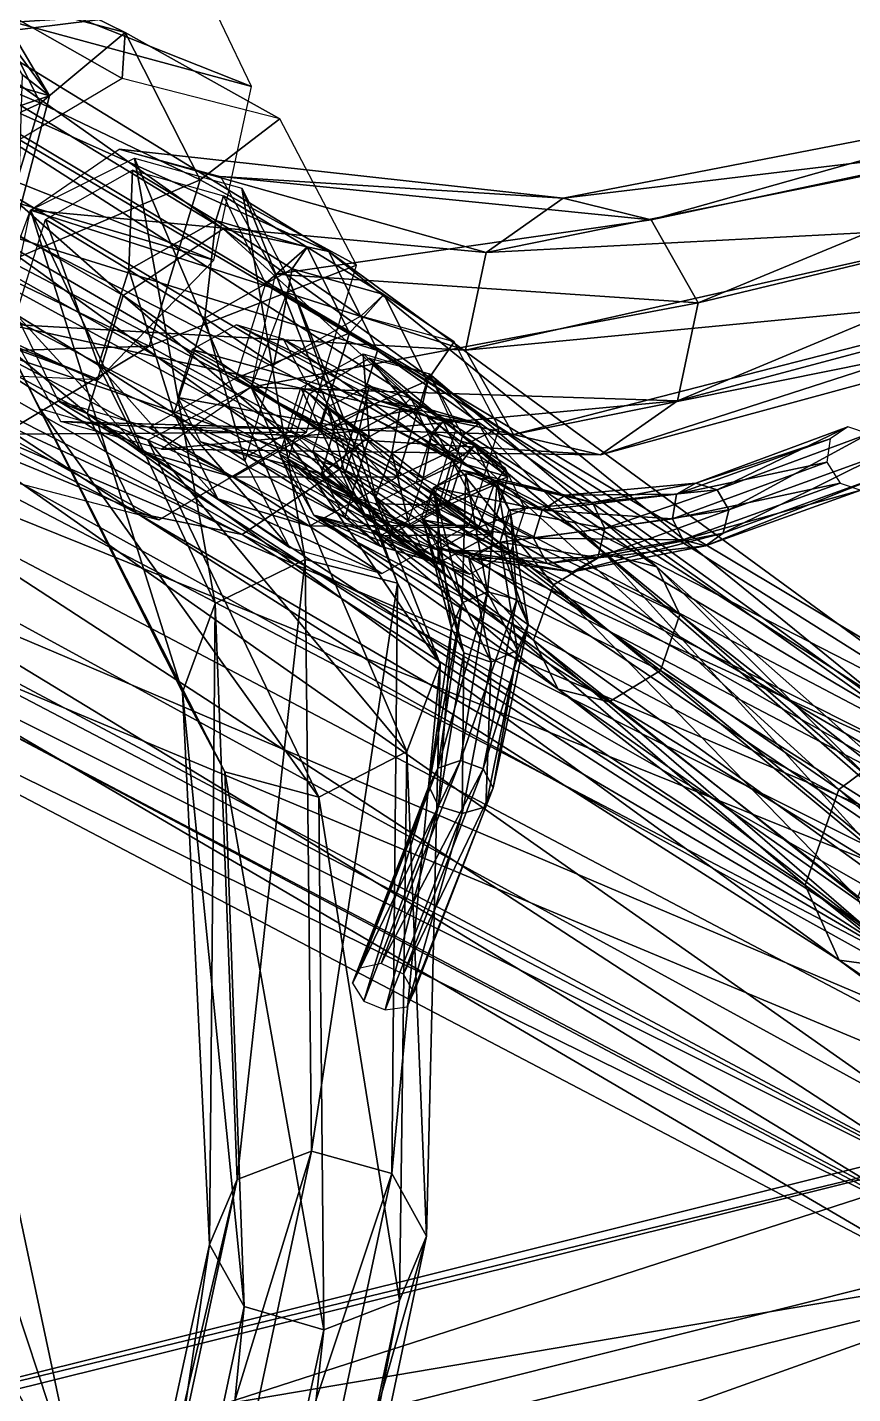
# Model space of a CAD drawing. Extents: x -19.7 to 19.7, y -24.1 to 24.1.
# Drawn here: x 0.555 to 2.102, y 1.566 to 4.126 of the extents above; entities that cross this region are included whole.
import ezdxf

# ---------------------------------------------------------------- set-up
doc = ezdxf.new("R2010")
doc.units = 0

msp = doc.modelspace()

# ---------------------------------------------------------------- linework, layer by layer
at = {"layer": 'aqua100', "color": 3}
for points in [[(-2.19128, 5.37304, -3.81256), (0.63189, 4.26, -1.13269), (0.41961, 4.0382, -0.99597)], [(-1.82348, 4.77239, -4.22039), (0.97528, 4.01507, -1.58435), (-1.76684, 5.10107, -4.18188)], [(-1.76684, 5.10107, -4.18188), (0.97528, 4.01507, -1.58435), (0.86206, 4.25292, -1.37561)], [(-2.05615, 4.55218, -4.10797), (0.90472, 3.68933, -1.63745), (-1.82348, 4.77239, -4.22039)], [(-1.82348, 4.77239, -4.22039), (0.90472, 3.68933, -1.63745), (0.97528, 4.01507, -1.58435)], [(-2.32629, 4.57562, -3.90856), (0.4566, 3.47583, -1.25756), (0.68853, 3.46606, -1.50244)], [(-2.32629, 4.57562, -3.90856), (0.68853, 3.46606, -1.50244), (-2.05615, 4.55218, -4.10797)], [(-2.05615, 4.55218, -4.10797), (0.68853, 3.46606, -1.50244), (0.90472, 3.68933, -1.63745)], [(-0.14379, 4.39733, 7.13903), (0.7348, 3.62304, 9.14086), (-0.35986, 4.25463, 7.21228)], [(0.08178, 4.34289, 7.01043), (0.92205, 3.74841, 9.0885), (-0.14379, 4.39733, 7.13903)], [(-0.14379, 4.39733, 7.13903), (0.92205, 3.74841, 9.0885), (0.7348, 3.62304, 9.14086)], [(-1.19799, 3.90667, 4.16619), (1.05084, 4.36059, 7.12493), (-0.89624, 4.14282, 3.95965)], [(-1.19799, 3.90667, 4.16619), (0.78881, 4.15191, 7.28302), (1.05084, 4.36059, 7.12493)], [(0.18768, 4.12231, 6.89794), (1.12036, 3.70574, 8.97479), (0.08178, 4.34289, 7.01043)], [(0.08178, 4.34289, 7.01043), (1.12036, 3.70574, 8.97479), (0.92205, 3.74841, 9.0885)], [(-0.30291, 4.30395, 4.6441), (2.34704, 2.39044, 7.10192), (-0.60095, 4.07562, 4.78369)], [(0.0061, 4.2456, 4.39849), (2.57751, 2.59576, 6.97955), (-0.30291, 4.30395, 4.6441)], [(-0.30291, 4.30395, 4.6441), (2.57751, 2.59576, 6.97955), (2.34704, 2.39044, 7.10192)], [(-0.35986, 4.25463, 7.21228), (0.66766, 3.40234, 9.10498), (-0.43957, 3.99658, 7.18322)], [(-0.35986, 4.25463, 7.21228), (0.7348, 3.62304, 9.14086), (0.66766, 3.40234, 9.10498)], [(0.27307, 4.11322, 6.91082), (0.57989, 3.98339, 7.72399), (0.43951, 4.26287, 7.8164)], [(0.57989, 3.98339, 7.72399), (0.73858, 4.1159, 8.64147), (0.43951, 4.26287, 7.8164)], [(0.43951, 4.26287, 7.8164), (0.73858, 4.1159, 8.64147), (0.44281, 4.19458, 8.75708)], [(0.0061, 4.2456, 4.39849), (2.78784, 2.58099, 6.72662), (2.57751, 2.59576, 6.97955)], [(0.14685, 3.93554, 4.18609), (2.78784, 2.58099, 6.72662), (0.0061, 4.2456, 4.39849)], [(-1.56121, 3.99847, 4.38482), (0.47546, 4.22137, 7.46984), (0.78881, 4.15191, 7.28302)], [(0.5968, 3.997, 9.23846), (0.44592, 4.20361, 11.60443), (0.47875, 4.19738, 9.26763)], [(0.5968, 3.997, 9.23846), (0.5462, 4.0368, 11.60852), (0.44592, 4.20361, 11.60443)], [(0.21569, 4.10888, 6.97735), (0.5968, 3.997, 9.23846), (0.47875, 4.19738, 9.26763)], [(0.73858, 4.1159, 8.64147), (0.73321, 4.0299, 9.58367), (0.44281, 4.19458, 8.75708)], [(0.44281, 4.19458, 8.75708), (0.73321, 4.0299, 9.58367), (0.45715, 3.86584, 9.63879)], [(-1.56121, 3.99847, 4.38482), (0.78881, 4.15191, 7.28302), (-1.19799, 3.90667, 4.16619)], [(0.10681, 3.86425, 6.87219), (1.21179, 3.52026, 8.87103), (0.18768, 4.12231, 6.89794)], [(0.18768, 4.12231, 6.89794), (1.21179, 3.52026, 8.87103), (1.12036, 3.70574, 8.97479)], [(0.14959, 3.84729, 6.98748), (0.5968, 3.997, 9.23846), (0.21569, 4.10888, 6.97735)], [(0.18048, 3.80261, 6.89929), (0.57989, 3.98339, 7.72399), (0.27307, 4.11322, 6.91082)], [(0.57989, 3.98339, 7.72399), (0.87939, 3.83978, 8.54333), (0.73858, 4.1159, 8.64147)], [(0.73858, 4.1159, 8.64147), (1.0288, 3.95397, 9.47204), (0.73321, 4.0299, 9.58367)], [(0.87939, 3.83978, 8.54333), (1.0288, 3.95397, 9.47204), (0.73858, 4.1159, 8.64147)], [(-0.60095, 4.07562, 4.78369), (2.23352, 2.08477, 7.02917), (-0.71569, 3.69415, 4.7304)], [(-0.60095, 4.07562, 4.78369), (2.34704, 2.39044, 7.10192), (2.23352, 2.08477, 7.02917)], [(-0.36267, 4.0451, 2.04803), (2.37512, 2.28033, 4.539), (-0.60302, 3.83862, 2.16156)], [(-0.36267, 4.0451, 2.04803), (2.59625, 2.497, 4.39923), (2.37512, 2.28033, 4.539)], [(-0.10852, 4.01885, 1.82965), (2.59625, 2.497, 4.39923), (-0.36267, 4.0451, 2.04803)], [(-0.10852, 4.01885, 1.82965), (2.80371, 2.48858, 4.13702), (2.59625, 2.497, 4.39923)], [(0.01373, 3.77215, 1.63446), (2.80371, 2.48858, 4.13702), (-0.10852, 4.01885, 1.82965)], [(0.53833, 3.77233, 9.23199), (0.5462, 4.0368, 11.60852), (0.5968, 3.997, 9.23846)], [(-0.43957, 3.99658, 7.18322), (0.66766, 3.40234, 9.10498), (0.75933, 3.21606, 9.00122)], [(-0.43957, 3.99658, 7.18322), (0.75933, 3.21606, 9.00122), (-0.33721, 3.7777, 7.07391)], [(0.14959, 3.84729, 6.98748), (0.53833, 3.77233, 9.23199), (0.5968, 3.997, 9.23846)], [(1.72424, 3.76525, 11.1289), (2.54754, 3.99707, 12.80139), (1.55932, 3.8056, 11.20959)], [(1.55932, 3.8056, 11.20959), (2.54754, 3.99707, 12.80139), (2.43756, 3.91113, 12.88012)], [(1.72424, 3.76525, 11.1289), (2.67706, 3.96722, 12.71942), (2.54754, 3.99707, 12.80139)], [(0.18048, 3.80261, 6.89929), (0.48437, 3.67193, 7.70739), (0.57989, 3.98339, 7.72399)], [(0.48437, 3.67193, 7.70739), (0.87939, 3.83978, 8.54333), (0.57989, 3.98339, 7.72399)], [(1.8125, 3.60925, 11.07928), (2.67706, 3.96722, 12.71942), (1.72424, 3.76525, 11.1289)], [(1.8125, 3.60925, 11.07928), (2.76031, 3.83721, 12.68579), (2.67706, 3.96722, 12.71942)], [(0.87939, 3.83978, 8.54333), (1.17205, 3.68029, 9.36853), (1.0288, 3.95397, 9.47204)], [(0.03405, 3.55401, 4.13342), (2.85906, 2.35327, 6.49902), (0.14685, 3.93554, 4.18609)], [(0.14685, 3.93554, 4.18609), (2.85906, 2.35327, 6.49902), (2.78784, 2.58099, 6.72662)], [(0.72723, 3.89721, 9.51153), (1.41522, 3.70385, 11.26843), (0.56109, 3.78295, 9.58624)], [(0.91723, 3.84625, 9.42205), (1.55932, 3.8056, 11.20959), (0.72723, 3.89721, 9.51153)], [(0.72723, 3.89721, 9.51153), (1.55932, 3.8056, 11.20959), (1.41522, 3.70385, 11.26843)], [(1.55932, 3.8056, 11.20959), (2.43756, 3.91113, 12.88012), (1.41522, 3.70385, 11.26843)], [(1.41522, 3.70385, 11.26843), (2.43756, 3.91113, 12.88012), (2.42083, 3.75622, 12.91156)], [(0.7564, 3.88079, 9.59088), (0.90765, 3.04644, 11.26385), (0.56109, 3.78295, 9.58624)], [(0.95703, 3.82464, 9.53607), (1.0758, 3.12872, 11.27679), (0.7564, 3.88079, 9.59088)], [(0.7564, 3.88079, 9.59088), (1.0758, 3.12872, 11.27679), (0.90765, 3.04644, 11.26385)], [(-0.10839, 3.72161, 6.94348), (1.14324, 3.3001, 8.83703), (0.10681, 3.86425, 6.87219)], [(0.10681, 3.86425, 6.87219), (1.14324, 3.3001, 8.83703), (1.21179, 3.52026, 8.87103)], [(0.48437, 3.67193, 7.70739), (0.78338, 3.52813, 8.51928), (0.87939, 3.83978, 8.54333)], [(0.75219, 3.85784, 9.53686), (0.74548, 3.67163, 10.05053), (0.58953, 3.7655, 9.56878)], [(0.75219, 3.85784, 9.53686), (0.90844, 3.76361, 10.02142), (0.74548, 3.67163, 10.05053)], [(0.92297, 3.81011, 9.47497), (0.90844, 3.76361, 10.02142), (0.75219, 3.85784, 9.53686)], [(0.78338, 3.52813, 8.51928), (1.17205, 3.68029, 9.36853), (0.87939, 3.83978, 8.54333)], [(0.91723, 3.84625, 9.42205), (1.72424, 3.76525, 11.1289), (1.55932, 3.8056, 11.20959)], [(1.01947, 3.66314, 9.36938), (1.72424, 3.76525, 11.1289), (0.91723, 3.84625, 9.42205)], [(-0.60302, 3.83862, 2.16156), (2.27343, 1.96697, 4.46826), (-0.68731, 3.51666, 2.10412)], [(-0.60302, 3.83862, 2.16156), (2.37512, 2.28033, 4.539), (2.27343, 1.96697, 4.46826)], [(1.04852, 3.64654, 9.44958), (1.24896, 3.08441, 11.22717), (0.95703, 3.82464, 9.53607)], [(0.95703, 3.82464, 9.53607), (1.24896, 3.08441, 11.22717), (1.0758, 3.12872, 11.27679)], [(1.77349, 3.42602, 11.09149), (2.76031, 3.83721, 12.68579), (1.8125, 3.60925, 11.07928)], [(1.77349, 3.42602, 11.09149), (2.7434, 3.68475, 12.7221), (2.76031, 3.83721, 12.68579)], [(0.92297, 3.81011, 9.47497), (1.07995, 3.71405, 9.96057), (0.90844, 3.76361, 10.02142)], [(1.00195, 3.64587, 9.42089), (1.07995, 3.71405, 9.96057), (0.92297, 3.81011, 9.47497)], [(-0.33721, 3.7777, 7.07391), (0.95812, 3.17584, 8.89056), (-0.10839, 3.72161, 6.94348)], [(-0.33721, 3.7777, 7.07391), (0.75933, 3.21606, 9.00122), (0.95812, 3.17584, 8.89056)], [(-0.06872, 3.45043, 1.57598), (2.87878, 2.26324, 3.8991), (0.01373, 3.77215, 1.63446)], [(0.01373, 3.77215, 1.63446), (2.87878, 2.26324, 3.8991), (2.80371, 2.48858, 4.13702)], [(0.56109, 3.78295, 9.58624), (0.84643, 2.88043, 11.20086), (0.48852, 3.5877, 9.52624)], [(0.56109, 3.78295, 9.58624), (1.37646, 3.52069, 11.27996), (0.51654, 3.56988, 9.60394)], [(0.58953, 3.7655, 9.56878), (0.68853, 3.49255, 10.03369), (0.53472, 3.58764, 9.55224)], [(0.56109, 3.78295, 9.58624), (0.90765, 3.04644, 11.26385), (0.84643, 2.88043, 11.20086)], [(0.56109, 3.78295, 9.58624), (1.41522, 3.70385, 11.26843), (1.37646, 3.52069, 11.27996)], [(0.58953, 3.7655, 9.56878), (0.74548, 3.67163, 10.05053), (0.68853, 3.49255, 10.03369)], [(0.90844, 3.76361, 10.02142), (0.88806, 3.58068, 10.53399), (0.74548, 3.67163, 10.05053)], [(0.90844, 3.76361, 10.02142), (1.05163, 3.6734, 10.5072), (0.88806, 3.58068, 10.53399)], [(1.07995, 3.71405, 9.96057), (1.05163, 3.6734, 10.5072), (0.90844, 3.76361, 10.02142)], [(1.01947, 3.66314, 9.36938), (1.8125, 3.60925, 11.07928), (1.72424, 3.76525, 11.1289)], [(0.92205, 3.74841, 9.0885), (2.0758, 2.69812, 10.88391), (0.7348, 3.62304, 9.14086)], [(1.12036, 3.70574, 8.97479), (2.22552, 2.80889, 10.8341), (0.92205, 3.74841, 9.0885)], [(0.92205, 3.74841, 9.0885), (2.22552, 2.80889, 10.8341), (2.0758, 2.69812, 10.88391)], [(1.41522, 3.70385, 11.26843), (2.42083, 3.75622, 12.91156), (1.37646, 3.52069, 11.27996)], [(1.37646, 3.52069, 11.27996), (2.42083, 3.75622, 12.91156), (2.5025, 3.6289, 12.87951)], [(-0.10839, 3.72161, 6.94348), (0.95812, 3.17584, 8.89056), (1.14324, 3.3001, 8.83703)], [(1.00195, 3.64587, 9.42089), (1.15875, 3.55303, 9.90307), (1.07995, 3.71405, 9.96057)], [(1.07995, 3.71405, 9.96057), (1.22369, 3.62518, 10.45092), (1.05163, 3.6734, 10.5072)], [(1.15875, 3.55303, 9.90307), (1.22369, 3.62518, 10.45092), (1.07995, 3.71405, 9.96057)], [(-0.71569, 3.69415, 4.7304), (2.30261, 1.85876, 6.80084), (-0.57678, 3.38446, 4.5205)], [(-0.71569, 3.69415, 4.7304), (2.23352, 2.08477, 7.02917), (2.30261, 1.85876, 6.80084)], [(1.21179, 3.52026, 8.87103), (2.3764, 2.78753, 10.71478), (1.12036, 3.70574, 8.97479)], [(1.12036, 3.70574, 8.97479), (2.3764, 2.78753, 10.71478), (2.22552, 2.80889, 10.8341)], [(0.2127, 3.51013, 7.77337), (0.78338, 3.52813, 8.51928), (0.48437, 3.67193, 7.70739)], [(0.74548, 3.67163, 10.05053), (0.82995, 3.40209, 10.513), (0.68853, 3.49255, 10.03369)], [(0.74548, 3.67163, 10.05053), (0.88806, 3.58068, 10.53399), (0.82995, 3.40209, 10.513)], [(0.78338, 3.52813, 8.51928), (1.07818, 3.36743, 9.33612), (1.17205, 3.68029, 9.36853)], [(1.05163, 3.6734, 10.5072), (1.01708, 3.4934, 11.0213), (0.88806, 3.58068, 10.53399)], [(0.97503, 3.45129, 9.38641), (1.8125, 3.60925, 11.07928), (1.01947, 3.66314, 9.36938)], [(1.05163, 3.6734, 10.5072), (1.18048, 3.58428, 10.99902), (1.01708, 3.4934, 11.0213)], [(1.22369, 3.62518, 10.45092), (1.18048, 3.58428, 10.99902), (1.05163, 3.6734, 10.5072)], [(1.62969, 3.32464, 11.15039), (2.6383, 3.59875, 12.79895), (2.7434, 3.68475, 12.7221)], [(1.62969, 3.32464, 11.15039), (2.7434, 3.68475, 12.7221), (1.77349, 3.42602, 11.09149)], [(0.94616, 3.46813, 9.40722), (1.15875, 3.55303, 9.90307), (1.00195, 3.64587, 9.42089)], [(0.97503, 3.45129, 9.38641), (1.32904, 2.93322, 11.15167), (1.04852, 3.64654, 9.44958)], [(1.04852, 3.64654, 9.44958), (1.32904, 2.93322, 11.15167), (1.24896, 3.08441, 11.22717)], [(0.7348, 3.62304, 9.14086), (2.01293, 2.51885, 10.83489), (0.66766, 3.40234, 9.10498)], [(0.7348, 3.62304, 9.14086), (2.0758, 2.69812, 10.88391), (2.01293, 2.51885, 10.83489)], [(0.97503, 3.45129, 9.38641), (1.77349, 3.42602, 11.09149), (1.8125, 3.60925, 11.07928)], [(1.15875, 3.55303, 9.90307), (1.30438, 3.46356, 10.39715), (1.22369, 3.62518, 10.45092)], [(1.22369, 3.62518, 10.45092), (1.35516, 3.53625, 10.94415), (1.18048, 3.58428, 10.99902)], [(1.30438, 3.46356, 10.39715), (1.35516, 3.53625, 10.94415), (1.22369, 3.62518, 10.45092)], [(1.37646, 3.52069, 11.27996), (2.5025, 3.6289, 12.87951), (1.46661, 3.36291, 11.22973)], [(1.46661, 3.36291, 11.22973), (2.5025, 3.6289, 12.87951), (2.6383, 3.59875, 12.79895)], [(0.48852, 3.5877, 9.52624), (0.92529, 2.73095, 11.12823), (0.57891, 3.41082, 9.44085)], [(0.48852, 3.5877, 9.52624), (0.84643, 2.88043, 11.20086), (0.92529, 2.73095, 11.12823)], [(0.53472, 3.58764, 9.55224), (0.68853, 3.49255, 10.03369), (0.76843, 3.33251, 9.97857)], [(0.53472, 3.58764, 9.55224), (0.76843, 3.33251, 9.97857), (0.61358, 3.42565, 9.49713)], [(1.46661, 3.36291, 11.22973), (2.6383, 3.59875, 12.79895), (1.62969, 3.32464, 11.15039)], [(0.51654, 3.56988, 9.60394), (1.37646, 3.52069, 11.27996), (1.46661, 3.36291, 11.22973)], [(0.51654, 3.56988, 9.60394), (1.46661, 3.36291, 11.22973), (0.61834, 3.38732, 9.55419)], [(0.88806, 3.58068, 10.53399), (0.96301, 3.31347, 11.00366), (0.82995, 3.40209, 10.513)], [(1.21594, 3.42535, 13.2218), (0.94702, 3.56842, 14.31921), (0.86444, 3.52239, 14.30603)], [(0.88806, 3.58068, 10.53399), (1.01708, 3.4934, 11.0213), (0.96301, 3.31347, 11.00366)], [(1.30413, 3.39752, 13.23028), (1.03521, 3.54156, 14.34893), (0.94702, 3.56842, 14.31921)], [(1.30413, 3.39752, 13.23028), (0.94702, 3.56842, 14.31921), (1.21594, 3.42535, 13.2218)], [(-0.26605, 3.32568, 4.27233), (2.74468, 2.04724, 6.42938), (0.03405, 3.55401, 4.13342)], [(0.03405, 3.55401, 4.13342), (2.74468, 2.04724, 6.42938), (2.85906, 2.35327, 6.49902)], [(0.94616, 3.46813, 9.40722), (1.10174, 3.37408, 9.88714), (1.15875, 3.55303, 9.90307)], [(1.35052, 3.31457, 13.23522), (1.03521, 3.54156, 14.34893), (1.30413, 3.39752, 13.23028)], [(1.35052, 3.31457, 13.23522), (1.07922, 3.45916, 14.37176), (1.03521, 3.54156, 14.34893)], [(1.10174, 3.37408, 9.88714), (1.30438, 3.46356, 10.39715), (1.15875, 3.55303, 9.90307)], [(1.30438, 3.46356, 10.39715), (1.43957, 3.37469, 10.89617), (1.35516, 3.53625, 10.94415)], [(-0.68731, 3.51666, 2.10412), (2.27343, 1.96697, 4.46826), (2.34771, 1.74011, 4.23345)], [(-0.68731, 3.51666, 2.10412), (2.34771, 1.74011, 4.23345), (-0.56726, 3.26861, 1.90917)], [(0.2127, 3.51013, 7.77337), (0.50982, 3.36334, 8.58044), (0.78338, 3.52813, 8.51928)], [(0.50982, 3.36334, 8.58044), (1.07818, 3.36743, 9.33612), (0.78338, 3.52813, 8.51928)], [(1.13226, 3.3789, 13.21386), (0.86444, 3.52239, 14.30603), (0.83752, 3.432, 14.30932)], [(1.21594, 3.42535, 13.2218), (0.86444, 3.52239, 14.30603), (1.13226, 3.3789, 13.21386)], [(1.18444, 3.51403, 10.9602), (1.19567, 3.35858, 12.09643), (1.06762, 3.4505, 10.96649)], [(1.14324, 3.3001, 8.83703), (2.43908, 2.64868, 10.60113), (1.21179, 3.52026, 8.87103)], [(1.30877, 3.47631, 10.94592), (1.29479, 3.41406, 12.09173), (1.18444, 3.51403, 10.9602)], [(1.18444, 3.51403, 10.9602), (1.29479, 3.41406, 12.09173), (1.19567, 3.35858, 12.09643)], [(1.21179, 3.52026, 8.87103), (2.43908, 2.64868, 10.60113), (2.3764, 2.78753, 10.71478)], [(0.68853, 3.49255, 10.03369), (0.91247, 3.2423, 10.45989), (0.76843, 3.33251, 9.97857)], [(0.68853, 3.49255, 10.03369), (0.82995, 3.40209, 10.513), (0.91247, 3.2423, 10.45989)], [(1.19622, 3.50573, 11.0064), (1.54138, 3.08154, 12.01708), (1.08374, 3.43884, 11.0288)], [(1.19622, 3.50573, 11.0064), (1.63745, 3.13916, 11.99688), (1.54138, 3.08154, 12.01708)], [(1.30877, 3.47631, 10.94592), (1.63745, 3.13916, 11.99688), (1.19622, 3.50573, 11.0064)], [(0.78381, 3.37603, 9.43792), (1.10174, 3.37408, 9.88714), (0.94616, 3.46813, 9.40722)], [(1.32501, 3.22399, 13.23437), (1.04913, 3.37023, 14.37402), (1.07922, 3.45916, 14.37176)], [(1.32501, 3.22399, 13.23437), (1.07922, 3.45916, 14.37176), (1.35052, 3.31457, 13.23522)], [(1.10174, 3.37408, 9.88714), (1.24926, 3.28338, 10.37768), (1.30438, 3.46356, 10.39715)], [(1.24926, 3.28338, 10.37768), (1.43957, 3.37469, 10.89617), (1.30438, 3.46356, 10.39715)], [(1.30877, 3.47631, 10.94592), (1.40161, 3.38262, 12.08221), (1.29479, 3.41406, 12.09173)], [(1.35797, 3.37066, 10.89239), (1.73474, 3.11505, 11.94653), (1.30877, 3.47631, 10.94592)], [(1.37078, 3.36083, 10.93487), (1.40161, 3.38262, 12.08221), (1.30877, 3.47631, 10.94592)], [(1.30877, 3.47631, 10.94592), (1.73474, 3.11505, 11.94653), (1.63745, 3.13916, 11.99688)], [(-0.31103, 3.24133, 1.68957), (2.77752, 1.95178, 3.83117), (-0.06872, 3.45043, 1.57598)], [(-0.06872, 3.45043, 1.57598), (2.77752, 1.95178, 3.83117), (2.87878, 2.26324, 3.8991)], [(0.21459, 3.44427, 8.68798), (0.50695, 3.27972, 9.50109), (0.80163, 3.20294, 9.39324)], [(0.21459, 3.44427, 8.68798), (0.80163, 3.20294, 9.39324), (0.50982, 3.36334, 8.58044)], [(0.78094, 3.3526, 9.38519), (1.26666, 2.76916, 11.08996), (0.97503, 3.45129, 9.38641)], [(0.80706, 3.33557, 9.46374), (1.77349, 3.42602, 11.09149), (0.97503, 3.45129, 9.38641)], [(1.13226, 3.3789, 13.21386), (0.83752, 3.432, 14.30932), (1.10662, 3.2893, 13.21301)], [(1.10662, 3.2893, 13.21301), (0.83752, 3.432, 14.30932), (0.87957, 3.34912, 14.33062)], [(0.97503, 3.45129, 9.38641), (1.26666, 2.76916, 11.08996), (1.32904, 2.93322, 11.15167)], [(1.06762, 3.4505, 10.96649), (1.16339, 3.25, 12.09057), (1.0288, 3.3258, 10.96435)], [(1.08374, 3.43884, 11.0288), (1.50396, 2.97735, 11.99377), (1.04425, 3.31671, 11.00756)], [(1.06762, 3.4505, 10.96649), (1.19567, 3.35858, 12.09643), (1.16339, 3.25, 12.09057)], [(1.08374, 3.43884, 11.0288), (1.54138, 3.08154, 12.01708), (1.50396, 2.97735, 11.99377)], [(1.19616, 3.45397, 10.97052), (1.177, 3.37066, 11.20855), (1.1181, 3.41473, 10.98211)], [(1.19616, 3.45397, 10.97052), (1.25415, 3.41168, 11.19909), (1.177, 3.37066, 11.20855)], [(1.27398, 3.43109, 10.94653), (1.25415, 3.41168, 11.19909), (1.19616, 3.45397, 10.97052)], [(1.27398, 3.43109, 10.94653), (1.33441, 3.38787, 11.17388), (1.25415, 3.41168, 11.19909)], [(1.31024, 3.35601, 10.9259), (1.33441, 3.38787, 11.17388), (1.27398, 3.43109, 10.94653)], [(0.57891, 3.41082, 9.44085), (1.10137, 2.68365, 11.08074), (0.78094, 3.3526, 9.38519)], [(0.57891, 3.41082, 9.44085), (0.92529, 2.73095, 11.12823), (1.10137, 2.68365, 11.08074)], [(0.61358, 3.42565, 9.49713), (0.76843, 3.33251, 9.97857), (0.94122, 3.28308, 9.91735)], [(0.61358, 3.42565, 9.49713), (0.94122, 3.28308, 9.91735), (0.78381, 3.37603, 9.43792)], [(0.80706, 3.33557, 9.46374), (1.62969, 3.32464, 11.15039), (1.77349, 3.42602, 11.09149)], [(1.1181, 3.41473, 10.98211), (1.15039, 3.29016, 11.20062), (1.09051, 3.33129, 10.97271)], [(1.1181, 3.41473, 10.98211), (1.177, 3.37066, 11.20855), (1.15039, 3.29016, 11.20062)], [(1.29479, 3.41406, 12.09173), (1.21594, 3.42535, 13.2218), (1.13226, 3.3789, 13.21386)], [(1.29479, 3.41406, 12.09173), (1.13226, 3.3789, 13.21386), (1.19567, 3.35858, 12.09643)], [(1.25415, 3.41168, 11.19909), (1.2384, 3.32775, 11.43585), (1.177, 3.37066, 11.20855)], [(1.40161, 3.38262, 12.08221), (1.21594, 3.42535, 13.2218), (1.29479, 3.41406, 12.09173)], [(1.40161, 3.38262, 12.08221), (1.30413, 3.39752, 13.23028), (1.21594, 3.42535, 13.2218)], [(1.25415, 3.41168, 11.19909), (1.31323, 3.36639, 11.42626), (1.2384, 3.32775, 11.43585)], [(1.33441, 3.38787, 11.17388), (1.31323, 3.36639, 11.42626), (1.25415, 3.41168, 11.19909)], [(-0.57678, 3.38446, 4.5205), (2.51348, 1.84356, 6.55432), (-0.26605, 3.32568, 4.27233)], [(-0.57678, 3.38446, 4.5205), (2.30261, 1.85876, 6.80084), (2.51348, 1.84356, 6.55432)], [(0.61834, 3.38732, 9.55419), (1.46661, 3.36291, 11.22973), (1.62969, 3.32464, 11.15039)], [(0.61834, 3.38732, 9.55419), (1.62969, 3.32464, 11.15039), (0.80706, 3.33557, 9.46374)], [(0.66766, 3.40234, 9.10498), (2.07684, 2.37847, 10.71801), (0.75933, 3.21606, 9.00122)], [(0.66766, 3.40234, 9.10498), (2.01293, 2.51885, 10.83489), (2.07684, 2.37847, 10.71801)], [(0.82995, 3.40209, 10.513), (1.04663, 3.1513, 10.95056), (0.91247, 3.2423, 10.45989)], [(0.82995, 3.40209, 10.513), (0.96301, 3.31347, 11.00366), (1.04663, 3.1513, 10.95056)], [(1.19567, 3.35858, 12.09643), (1.13226, 3.3789, 13.21386), (1.10662, 3.2893, 13.21301)], [(1.45593, 3.28375, 12.06945), (1.30413, 3.39752, 13.23028), (1.40161, 3.38262, 12.08221)], [(1.45593, 3.28375, 12.06945), (1.35052, 3.31457, 13.23522), (1.30413, 3.39752, 13.23028)], [(1.31024, 3.35601, 10.9259), (1.36987, 3.31274, 11.14923), (1.33441, 3.38787, 11.17388)], [(1.33441, 3.38787, 11.17388), (1.3941, 3.3432, 11.4013), (1.31323, 3.36639, 11.42626)], [(1.36987, 3.31274, 11.14923), (1.3941, 3.3432, 11.4013), (1.33441, 3.38787, 11.17388)], [(1.37078, 3.36083, 10.93487), (1.45593, 3.28375, 12.06945), (1.40161, 3.38262, 12.08221)], [(0.50982, 3.36334, 8.58044), (0.80163, 3.20294, 9.39324), (1.07818, 3.36743, 9.33612)], [(0.78381, 3.37603, 9.43792), (0.94122, 3.28308, 9.91735), (1.10174, 3.37408, 9.88714)], [(0.94122, 3.28308, 9.91735), (1.24926, 3.28338, 10.37768), (1.10174, 3.37408, 9.88714)], [(1.2409, 3.17816, 13.2279), (0.96856, 3.32299, 14.35729), (1.04913, 3.37023, 14.37402)], [(1.2409, 3.17816, 13.2279), (1.04913, 3.37023, 14.37402), (1.32501, 3.22399, 13.23437)], [(1.19567, 3.35858, 12.09643), (1.10662, 3.2893, 13.21301), (1.16339, 3.25, 12.09057)], [(1.177, 3.37066, 11.20855), (1.20825, 3.24542, 11.42675), (1.15039, 3.29016, 11.20062)], [(1.177, 3.37066, 11.20855), (1.2384, 3.32775, 11.43585), (1.20825, 3.24542, 11.42675)], [(1.31323, 3.36639, 11.42626), (1.29693, 3.28173, 11.6629), (1.2384, 3.32775, 11.43585)], [(1.24926, 3.28338, 10.37768), (1.3825, 3.19311, 10.87646), (1.43957, 3.37469, 10.89617)], [(1.28338, 3.27258, 10.91619), (1.36987, 3.31274, 11.14923), (1.31024, 3.35601, 10.9259)], [(1.31323, 3.36639, 11.42626), (1.37145, 3.3233, 11.65246), (1.29693, 3.28173, 11.6629)], [(1.3941, 3.3432, 11.4013), (1.37145, 3.3233, 11.65246), (1.31323, 3.36639, 11.42626)], [(1.31689, 3.24578, 10.86968), (1.77819, 3.02557, 11.89495), (1.35797, 3.37066, 10.89239)], [(1.33483, 3.23492, 10.93231), (1.45593, 3.28375, 12.06945), (1.37078, 3.36083, 10.93487)], [(1.35797, 3.37066, 10.89239), (1.77819, 3.02557, 11.89495), (1.73474, 3.11505, 11.94653)], [(1.80816, 3.27197, 12.65594), (2.05993, 3.35504, 13.14562), (1.77197, 3.25103, 12.67266)], [(1.77197, 3.25103, 12.67266), (2.05993, 3.35504, 13.14562), (2.05346, 3.31091, 13.16021)], [(1.80816, 3.27197, 12.65594), (2.09301, 3.37725, 13.12225), (2.05993, 3.35504, 13.14562)], [(1.84783, 3.25921, 12.63684), (2.09301, 3.37725, 13.12225), (1.80816, 3.27197, 12.65594)], [(1.84783, 3.25921, 12.63684), (2.13171, 3.36395, 13.10211), (2.09301, 3.37725, 13.12225)], [(1.86975, 3.2218, 12.62652), (2.13171, 3.36395, 13.10211), (1.84783, 3.25921, 12.63684)], [(1.86975, 3.2218, 12.62652), (2.15576, 3.32531, 13.09594), (2.13171, 3.36395, 13.10211)], [(0.11303, 3.00488, 7.28509), (0.6549, 1.36395, 10.44226), (0.23352, 3.34625, 7.37438)], [(0.23352, 3.34625, 7.37438), (0.6549, 1.36395, 10.44226), (0.52282, 1.59368, 10.60034)], [(0.76843, 3.33251, 9.97857), (1.08386, 3.1911, 10.40557), (0.94122, 3.28308, 9.91735)], [(0.76843, 3.33251, 9.97857), (0.91247, 3.2423, 10.45989), (1.08386, 3.1911, 10.40557)], [(0.78094, 3.3526, 9.38519), (1.10137, 2.68365, 11.08074), (1.26666, 2.76916, 11.08996)], [(1.15032, 3.20739, 13.21606), (0.87957, 3.34912, 14.33062), (0.96856, 3.32299, 14.35729)], [(1.10662, 3.2893, 13.21301), (0.87957, 3.34912, 14.33062), (1.15032, 3.20739, 13.21606)], [(1.09051, 3.33129, 10.97271), (1.18688, 3.21405, 11.17602), (1.12738, 3.25683, 10.95227)], [(1.09051, 3.33129, 10.97271), (1.15039, 3.29016, 11.20062), (1.18688, 3.21405, 11.17602)], [(1.2384, 3.32775, 11.43585), (1.26879, 3.20129, 11.6513), (1.20825, 3.24542, 11.42675)], [(1.2384, 3.32775, 11.43585), (1.29693, 3.28173, 11.6629), (1.26879, 3.20129, 11.6513)], [(1.36987, 3.31274, 11.14923), (1.42932, 3.26824, 11.37695), (1.3941, 3.3432, 11.4013)], [(1.3941, 3.3432, 11.4013), (1.45117, 3.29943, 11.63055), (1.37145, 3.3233, 11.65246)], [(1.42932, 3.26824, 11.37695), (1.45117, 3.29943, 11.63055), (1.3941, 3.3432, 11.4013)], [(-0.26605, 3.32568, 4.27233), (2.51348, 1.84356, 6.55432), (2.74468, 2.04724, 6.42938)], [(1.15032, 3.20739, 13.21606), (0.96856, 3.32299, 14.35729), (1.2409, 3.17816, 13.2279)], [(1.0288, 3.3258, 10.96435), (1.16339, 3.25, 12.09057), (1.21643, 3.15344, 12.07897)], [(1.0288, 3.3258, 10.96435), (1.21643, 3.15344, 12.07897), (1.09228, 3.21173, 10.95056)], [(1.04425, 3.31671, 11.00756), (1.50396, 2.97735, 11.99377), (1.55035, 2.88604, 11.9425)], [(1.04425, 3.31671, 11.00756), (1.55035, 2.88604, 11.9425), (1.09228, 3.21173, 10.95056)], [(1.28338, 3.27258, 10.91619), (1.34399, 3.23071, 11.14196), (1.36987, 3.31274, 11.14923)], [(1.42401, 3.17565, 12.06335), (1.32501, 3.22399, 13.23437), (1.35052, 3.31457, 13.23522)], [(1.34399, 3.23071, 11.14196), (1.42932, 3.26824, 11.37695), (1.36987, 3.31274, 11.14923)], [(1.42401, 3.17565, 12.06335), (1.35052, 3.31457, 13.23522), (1.45593, 3.28375, 12.06945)], [(1.76403, 3.20513, 12.67889), (2.05346, 3.31091, 13.16021), (2.07818, 3.27185, 13.15631)], [(1.77197, 3.25103, 12.67266), (2.05346, 3.31091, 13.16021), (1.76403, 3.20513, 12.67889)], [(1.85943, 3.1781, 12.63665), (2.15576, 3.32531, 13.09594), (1.86975, 3.2218, 12.62652)], [(1.85943, 3.1781, 12.63665), (2.14947, 3.28314, 13.10943), (2.15576, 3.32531, 13.09594)], [(0.94122, 3.28308, 9.91735), (1.08386, 3.1911, 10.40557), (1.24926, 3.28338, 10.37768)], [(0.95812, 3.17584, 8.89056), (2.37982, 2.46777, 10.55505), (1.14324, 3.3001, 8.83703)], [(1.08386, 3.1911, 10.40557), (1.3825, 3.19311, 10.87646), (1.24926, 3.28338, 10.37768)], [(1.16339, 3.25, 12.09057), (1.10662, 3.2893, 13.21301), (1.15032, 3.20739, 13.21606)], [(1.14324, 3.3001, 8.83703), (2.37982, 2.46777, 10.55505), (2.43908, 2.64868, 10.60113)], [(1.15039, 3.29016, 11.20062), (1.24511, 3.17132, 11.40368), (1.18688, 3.21405, 11.17602)], [(1.15039, 3.29016, 11.20062), (1.20825, 3.24542, 11.42675), (1.24511, 3.17132, 11.40368)], [(1.37084, 3.29589, 11.63916), (1.52026, 3.22113, 12.1726), (1.31628, 3.26342, 11.65258)], [(1.37677, 3.28997, 11.66076), (1.37036, 3.04779, 12.16247), (1.31628, 3.26342, 11.65258)], [(1.33483, 3.23492, 10.93231), (1.42401, 3.17565, 12.06335), (1.45593, 3.28375, 12.06945)], [(1.37677, 3.28997, 11.66076), (1.41778, 3.06842, 12.16882), (1.37036, 3.04779, 12.16247)], [(1.42742, 3.27777, 11.61645), (1.56402, 3.24938, 12.15795), (1.37084, 3.29589, 11.63916)], [(1.37084, 3.29589, 11.63916), (1.56402, 3.24938, 12.15795), (1.52026, 3.22113, 12.1726)], [(1.4356, 3.27148, 11.64807), (1.41778, 3.06842, 12.16882), (1.37677, 3.28997, 11.66076)], [(1.45733, 3.22204, 11.60003), (1.61444, 3.23583, 12.13879), (1.42742, 3.27777, 11.61645)], [(1.42742, 3.27777, 11.61645), (1.61444, 3.23583, 12.13879), (1.56402, 3.24938, 12.15795)], [(1.42932, 3.26824, 11.37695), (1.48822, 3.22283, 11.6043), (1.45117, 3.29943, 11.63055)], [(1.82611, 3.1546, 12.65533), (2.11694, 3.25848, 13.13568), (2.14947, 3.28314, 13.10943)], [(1.82611, 3.1546, 12.65533), (2.14947, 3.28314, 13.10943), (1.85943, 3.1781, 12.63665)], [(-0.56726, 3.26861, 1.90917), (2.55725, 1.73315, 3.96929), (-0.31103, 3.24133, 1.68957)], [(-0.56726, 3.26861, 1.90917), (2.34771, 1.74011, 4.23345), (2.55725, 1.73315, 3.96929)], [(1.12738, 3.25683, 10.95227), (1.26837, 3.18945, 11.15417), (1.20745, 3.23303, 10.92864)], [(1.12738, 3.25683, 10.95227), (1.18688, 3.21405, 11.17602), (1.26837, 3.18945, 11.15417)], [(1.20745, 3.23303, 10.92864), (1.34399, 3.23071, 11.14196), (1.28338, 3.27258, 10.91619)], [(1.31628, 3.26342, 11.65258), (1.35021, 3.00006, 12.14367), (1.29437, 3.20916, 11.63336)], [(1.31628, 3.26342, 11.65258), (1.50396, 3.16864, 12.1748), (1.29974, 3.20227, 11.65661)], [(1.31628, 3.26342, 11.65258), (1.52026, 3.22113, 12.1726), (1.50396, 3.16864, 12.1748)], [(1.31628, 3.26342, 11.65258), (1.37036, 3.04779, 12.16247), (1.35021, 3.00006, 12.14367)], [(1.34399, 3.23071, 11.14196), (1.401, 3.18853, 11.3681), (1.42932, 3.26824, 11.37695)], [(1.401, 3.18853, 11.3681), (1.48822, 3.22283, 11.6043), (1.42932, 3.26824, 11.37695)], [(1.4356, 3.27148, 11.64807), (1.47259, 3.05395, 12.15905), (1.41778, 3.06842, 12.16882)], [(1.46105, 3.21667, 11.62493), (1.47259, 3.05395, 12.15905), (1.4356, 3.27148, 11.64807)], [(1.56402, 3.24938, 12.15795), (1.77197, 3.25103, 12.67266), (1.52026, 3.22113, 12.1726)], [(1.52026, 3.22113, 12.1726), (1.77197, 3.25103, 12.67266), (1.76403, 3.20513, 12.67889)], [(1.56402, 3.24938, 12.15795), (1.80816, 3.27197, 12.65594), (1.77197, 3.25103, 12.67266)], [(1.61444, 3.23583, 12.13879), (1.80816, 3.27197, 12.65594), (1.56402, 3.24938, 12.15795)], [(1.61444, 3.23583, 12.13879), (1.84783, 3.25921, 12.63684), (1.80816, 3.27197, 12.65594)], [(1.63769, 3.1867, 12.12933), (1.84783, 3.25921, 12.63684), (1.61444, 3.23583, 12.13879)], [(1.63769, 3.1867, 12.12933), (1.86975, 3.2218, 12.62652), (1.84783, 3.25921, 12.63684)], [(1.76403, 3.20513, 12.67889), (2.07818, 3.27185, 13.15631), (1.78393, 3.16577, 12.67535)], [(1.78393, 3.16577, 12.67535), (2.07818, 3.27185, 13.15631), (2.11694, 3.25848, 13.13568)], [(1.78393, 3.16577, 12.67535), (2.11694, 3.25848, 13.13568), (1.82611, 3.1546, 12.65533)], [(-0.31103, 3.24133, 1.68957), (2.55725, 1.73315, 3.96929), (2.77752, 1.95178, 3.83117)], [(0.91247, 3.2423, 10.45989), (1.21936, 3.10253, 10.89984), (1.08386, 3.1911, 10.40557)], [(0.91247, 3.2423, 10.45989), (1.04663, 3.1513, 10.95056), (1.21936, 3.10253, 10.89984)], [(1.16339, 3.25, 12.09057), (1.15032, 3.20739, 13.21606), (1.21643, 3.15344, 12.07897)], [(1.20544, 3.18261, 10.89239), (1.74212, 2.92095, 11.87377), (1.31689, 3.24578, 10.86968)], [(1.20745, 3.23303, 10.92864), (1.26837, 3.18945, 11.15417), (1.34399, 3.23071, 11.14196)], [(1.20825, 3.24542, 11.42675), (1.26879, 3.20129, 11.6513), (1.30566, 3.12725, 11.62939)], [(1.20825, 3.24542, 11.42675), (1.30566, 3.12725, 11.62939), (1.24511, 3.17132, 11.40368)], [(1.21679, 3.17303, 10.93756), (1.42401, 3.17565, 12.06335), (1.33483, 3.23492, 10.93231)], [(1.26837, 3.18945, 11.15417), (1.401, 3.18853, 11.3681), (1.34399, 3.23071, 11.14196)], [(1.31689, 3.24578, 10.86968), (1.74212, 2.92095, 11.87377), (1.77819, 3.02557, 11.89495)], [(1.45733, 3.22204, 11.60003), (1.63769, 3.1867, 12.12933), (1.61444, 3.23583, 12.13879)], [(0.75933, 3.21606, 9.00122), (2.07684, 2.37847, 10.71801), (2.22918, 2.35784, 10.60064)], [(0.75933, 3.21606, 9.00122), (2.22918, 2.35784, 10.60064), (0.95812, 3.17584, 8.89056)], [(1.09228, 3.21173, 10.95056), (1.55035, 2.88604, 11.9425), (1.64587, 2.86206, 11.89385)], [(1.09228, 3.21173, 10.95056), (1.32525, 3.12188, 12.06579), (1.21679, 3.17303, 10.93756)], [(1.09228, 3.21173, 10.95056), (1.64587, 2.86206, 11.89385), (1.20544, 3.18261, 10.89239)], [(1.09228, 3.21173, 10.95056), (1.21643, 3.15344, 12.07897), (1.32525, 3.12188, 12.06579)], [(1.21643, 3.15344, 12.07897), (1.15032, 3.20739, 13.21606), (1.2409, 3.17816, 13.2279)], [(1.18688, 3.21405, 11.17602), (1.24511, 3.17132, 11.40368), (1.32385, 3.14678, 11.37854)], [(1.18688, 3.21405, 11.17602), (1.32385, 3.14678, 11.37854), (1.26837, 3.18945, 11.15417)], [(1.32525, 3.12188, 12.06579), (1.2409, 3.17816, 13.2279), (1.32501, 3.22399, 13.23437)], [(1.29437, 3.20916, 11.63336), (1.35021, 3.00006, 12.14367), (1.37322, 2.95385, 12.12414)], [(1.29437, 3.20916, 11.63336), (1.37322, 2.95385, 12.12414), (1.32257, 3.15338, 11.61157)], [(1.29974, 3.20227, 11.65661), (1.52917, 3.12152, 12.16168), (1.32965, 3.14794, 11.64349)], [(1.29974, 3.20227, 11.65661), (1.50396, 3.16864, 12.1748), (1.52917, 3.12152, 12.16168)], [(1.32525, 3.12188, 12.06579), (1.32501, 3.22399, 13.23437), (1.42401, 3.17565, 12.06335)], [(1.401, 3.18853, 11.3681), (1.4613, 3.14294, 11.59722), (1.48822, 3.22283, 11.6043)], [(1.44079, 3.16101, 11.60473), (1.63769, 3.1867, 12.12933), (1.45733, 3.22204, 11.60003)], [(1.44079, 3.16101, 11.60473), (1.49389, 3.00769, 12.1383), (1.46105, 3.21667, 11.62493)], [(1.46105, 3.21667, 11.62493), (1.49389, 3.00769, 12.1383), (1.47259, 3.05395, 12.15905)], [(1.52026, 3.22113, 12.1726), (1.76403, 3.20513, 12.67889), (1.50396, 3.16864, 12.1748)], [(1.50396, 3.16864, 12.1748), (1.76403, 3.20513, 12.67889), (1.78393, 3.16577, 12.67535)], [(1.62426, 3.13238, 12.12963), (1.85943, 3.1781, 12.63665), (1.86975, 3.2218, 12.62652)], [(1.62426, 3.13238, 12.12963), (1.86975, 3.2218, 12.62652), (1.63769, 3.1867, 12.12933)], [(0.95812, 3.17584, 8.89056), (2.22918, 2.35784, 10.60064), (2.37982, 2.46777, 10.55505)], [(1.08386, 3.1911, 10.40557), (1.21936, 3.10253, 10.89984), (1.3825, 3.19311, 10.87646)], [(1.20544, 3.18261, 10.89239), (1.64587, 2.86206, 11.89385), (1.74212, 2.92095, 11.87377)], [(1.21643, 3.15344, 12.07897), (1.2409, 3.17816, 13.2279), (1.32525, 3.12188, 12.06579)], [(1.21679, 3.17303, 10.93756), (1.32525, 3.12188, 12.06579), (1.42401, 3.17565, 12.06335)], [(1.26837, 3.18945, 11.15417), (1.32385, 3.14678, 11.37854), (1.401, 3.18853, 11.3681)], [(1.32385, 3.14678, 11.37854), (1.4613, 3.14294, 11.59722), (1.401, 3.18853, 11.3681)], [(1.44079, 3.16101, 11.60473), (1.62426, 3.13238, 12.12963), (1.63769, 3.1867, 12.12933)], [(1.57666, 3.10571, 12.14343), (1.85943, 3.1781, 12.63665), (1.62426, 3.13238, 12.12963)], [(1.57666, 3.10571, 12.14343), (1.82611, 3.1546, 12.65533), (1.85943, 3.1781, 12.63665)], [(1.24511, 3.17132, 11.40368), (1.38409, 3.10125, 11.60565), (1.32385, 3.14678, 11.37854)], [(1.24511, 3.17132, 11.40368), (1.30566, 3.12725, 11.62939), (1.38409, 3.10125, 11.60565)], [(1.32257, 3.15338, 11.61157), (1.37322, 2.95385, 12.12414), (1.42474, 2.93652, 12.11309)], [(1.32257, 3.15338, 11.61157), (1.42474, 2.93652, 12.11309), (1.38183, 3.13433, 11.5979)], [(1.38183, 3.13433, 11.5979), (1.47369, 2.95867, 12.12121), (1.44079, 3.16101, 11.60473)], [(1.38592, 3.13085, 11.62054), (1.62426, 3.13238, 12.12963), (1.44079, 3.16101, 11.60473)], [(1.44079, 3.16101, 11.60473), (1.47369, 2.95867, 12.12121), (1.49389, 3.00769, 12.1383)], [(1.50396, 3.16864, 12.1748), (1.78393, 3.16577, 12.67535), (1.52917, 3.12152, 12.16168)], [(1.52917, 3.12152, 12.16168), (1.78393, 3.16577, 12.67535), (1.82611, 3.1546, 12.65533)], [(1.52917, 3.12152, 12.16168), (1.82611, 3.1546, 12.65533), (1.57666, 3.10571, 12.14343)], [(1.0758, 3.12872, 11.27679), (0.94885, 1.96759, 12.78002), (0.90765, 3.04644, 11.26385)], [(1.0758, 3.12872, 11.27679), (1.08813, 2.02044, 12.82128), (0.94885, 1.96759, 12.78002)], [(1.24896, 3.08441, 11.22717), (1.08813, 2.02044, 12.82128), (1.0758, 3.12872, 11.27679)], [(1.32385, 3.14678, 11.37854), (1.38409, 3.10125, 11.60565), (1.4613, 3.14294, 11.59722)], [(1.32965, 3.14794, 11.64349), (1.52917, 3.12152, 12.16168), (1.57666, 3.10571, 12.14343)], [(1.32965, 3.14794, 11.64349), (1.57666, 3.10571, 12.14343), (1.38592, 3.13085, 11.62054)], [(1.38183, 3.13433, 11.5979), (1.42474, 2.93652, 12.11309), (1.47369, 2.95867, 12.12121)], [(1.38592, 3.13085, 11.62054), (1.57666, 3.10571, 12.14343), (1.62426, 3.13238, 12.12963)], [(1.63745, 3.13916, 11.99688), (2.14477, 2.58001, 12.89794), (1.54138, 3.08154, 12.01708)], [(1.63745, 3.13916, 11.99688), (2.2199, 2.63171, 12.87493), (2.14477, 2.58001, 12.89794)], [(1.73474, 3.11505, 11.94653), (2.2199, 2.63171, 12.87493), (1.63745, 3.13916, 11.99688)], [(1.77819, 3.02557, 11.89495), (2.29473, 2.62048, 12.81854), (1.73474, 3.11505, 11.94653)], [(1.73474, 3.11505, 11.94653), (2.29473, 2.62048, 12.81854), (2.2199, 2.63171, 12.87493)], [(1.24896, 3.08441, 11.22717), (1.23809, 1.97882, 12.7965), (1.08813, 2.02044, 12.82128)], [(1.32904, 2.93322, 11.15167), (1.23809, 1.97882, 12.7965), (1.24896, 3.08441, 11.22717)], [(1.54138, 3.08154, 12.01708), (2.11083, 2.49487, 12.87103), (1.50396, 2.97735, 11.99377)], [(1.54138, 3.08154, 12.01708), (2.14477, 2.58001, 12.89794), (2.11083, 2.49487, 12.87103)], [(0.90765, 3.04644, 11.26385), (0.89654, 1.84588, 12.69702), (0.84643, 2.88043, 11.20086)], [(0.90765, 3.04644, 11.26385), (0.94885, 1.96759, 12.78002), (0.89654, 1.84588, 12.69702)], [(1.37036, 3.04779, 12.16247), (1.32476, 2.73797, 12.61846), (1.30798, 2.70391, 12.59277)], [(1.37036, 3.04779, 12.16247), (1.30798, 2.70391, 12.59277), (1.35021, 3.00006, 12.14367)], [(1.41778, 3.06842, 12.16882), (1.36688, 2.75213, 12.63488), (1.32476, 2.73797, 12.61846)], [(1.41778, 3.06842, 12.16882), (1.32476, 2.73797, 12.61846), (1.37036, 3.04779, 12.16247)], [(1.47259, 3.05395, 12.15905), (1.36688, 2.75213, 12.63488), (1.41778, 3.06842, 12.16882)], [(1.47259, 3.05395, 12.15905), (1.40948, 2.73638, 12.63128), (1.36688, 2.75213, 12.63488)], [(1.49389, 3.00769, 12.1383), (1.40948, 2.73638, 12.63128), (1.47259, 3.05395, 12.15905)], [(1.74212, 2.92095, 11.87377), (2.32586, 2.55218, 12.76306), (1.77819, 3.02557, 11.89495)], [(1.77819, 3.02557, 11.89495), (2.32586, 2.55218, 12.76306), (2.29473, 2.62048, 12.81854)], [(0.11303, 3.00488, 7.28509), (0.54962, 1.11267, 10.29577), (0.6549, 1.36395, 10.44226)], [(1.35021, 3.00006, 12.14367), (1.30798, 2.70391, 12.59277), (1.32586, 2.66662, 12.57324)], [(1.35021, 3.00006, 12.14367), (1.32586, 2.66662, 12.57324), (1.37322, 2.95385, 12.12414)], [(1.49389, 3.00769, 12.1383), (1.42797, 2.70123, 12.60894), (1.40948, 2.73638, 12.63128)], [(1.47369, 2.95867, 12.12121), (1.42797, 2.70123, 12.60894), (1.49389, 3.00769, 12.1383)], [(1.50396, 2.97735, 11.99377), (2.11083, 2.49487, 12.87103), (2.14013, 2.42761, 12.81256)], [(1.50396, 2.97735, 11.99377), (2.14013, 2.42761, 12.81256), (1.55035, 2.88604, 11.9425)], [(1.37322, 2.95385, 12.12414), (1.32586, 2.66662, 12.57324), (1.37042, 2.65301, 12.56927)], [(1.37322, 2.95385, 12.12414), (1.37042, 2.65301, 12.56927), (1.42474, 2.93652, 12.11309)], [(1.47369, 2.95867, 12.12121), (1.41424, 2.66522, 12.58337), (1.42797, 2.70123, 12.60894)], [(1.42474, 2.93652, 12.11309), (1.41424, 2.66522, 12.58337), (1.47369, 2.95867, 12.12121)], [(1.32904, 2.93322, 11.15167), (1.3031, 1.86114, 12.71557), (1.23809, 1.97882, 12.7965)], [(1.26666, 2.76916, 11.08996), (1.3031, 1.86114, 12.71557), (1.32904, 2.93322, 11.15167)], [(1.42474, 2.93652, 12.11309), (1.37042, 2.65301, 12.56927), (1.41424, 2.66522, 12.58337)], [(1.64587, 2.86206, 11.89385), (2.29431, 2.46569, 12.73577), (1.74212, 2.92095, 11.87377)], [(1.74212, 2.92095, 11.87377), (2.29431, 2.46569, 12.73577), (2.32586, 2.55218, 12.76306)], [(0.84643, 2.88043, 11.20086), (0.96142, 1.7293, 12.61779), (0.92529, 2.73095, 11.12823)], [(0.84643, 2.88043, 11.20086), (0.89654, 1.84588, 12.69702), (0.96142, 1.7293, 12.61779)], [(1.55035, 2.88604, 11.9425), (2.21649, 2.41595, 12.75677), (1.64587, 2.86206, 11.89385)], [(1.55035, 2.88604, 11.9425), (2.14013, 2.42761, 12.81256), (2.21649, 2.41595, 12.75677)], [(1.64587, 2.86206, 11.89385), (2.21649, 2.41595, 12.75677), (2.29431, 2.46569, 12.73577)], [(2.22552, 2.80889, 10.8341), (3.58111, 1.57287, 12.35723), (2.0758, 2.69812, 10.88391)], [(1.10137, 2.68365, 11.08074), (1.2525, 1.74066, 12.6314), (1.26666, 2.76916, 11.08996)], [(1.26666, 2.76916, 11.08996), (1.2525, 1.74066, 12.6314), (1.3031, 1.86114, 12.71557)], [(1.36688, 2.75213, 12.63488), (1.21868, 2.37176, 13.01916), (1.17926, 2.36346, 12.99487)], [(1.36688, 2.75213, 12.63488), (1.17926, 2.36346, 12.99487), (1.32476, 2.73797, 12.61846)], [(1.40948, 2.73638, 12.63128), (1.21868, 2.37176, 13.01916), (1.36688, 2.75213, 12.63488)], [(0.92529, 2.73095, 11.12823), (0.96142, 1.7293, 12.61779), (1.11083, 1.68548, 12.59283)], [(0.92529, 2.73095, 11.12823), (1.11083, 1.68548, 12.59283), (1.10137, 2.68365, 11.08074)], [(1.32476, 2.73797, 12.61846), (1.16479, 2.33532, 12.96234), (1.30798, 2.70391, 12.59277)], [(1.32476, 2.73797, 12.61846), (1.17926, 2.36346, 12.99487), (1.16479, 2.33532, 12.96234)], [(1.40948, 2.73638, 12.63128), (1.26025, 2.35186, 13.01898), (1.21868, 2.37176, 13.01916)], [(1.42797, 2.70123, 12.60894), (1.26025, 2.35186, 13.01898), (1.40948, 2.73638, 12.63128)], [(1.30798, 2.70391, 12.59277), (1.16479, 2.33532, 12.96234), (1.18579, 2.30169, 12.93707)], [(1.30798, 2.70391, 12.59277), (1.18579, 2.30169, 12.93707), (1.32586, 2.66662, 12.57324)], [(1.42797, 2.70123, 12.60894), (1.27978, 2.31762, 12.99322), (1.26025, 2.35186, 13.01898)], [(1.41424, 2.66522, 12.58337), (1.27978, 2.31762, 12.99322), (1.42797, 2.70123, 12.60894)], [(2.0758, 2.69812, 10.88391), (3.51275, 1.4035, 12.29101), (2.01293, 2.51885, 10.83489)], [(2.0758, 2.69812, 10.88391), (3.58111, 1.57287, 12.35723), (3.51275, 1.4035, 12.29101)], [(1.10137, 2.68365, 11.08074), (1.11083, 1.68548, 12.59283), (1.2525, 1.74066, 12.6314)], [(1.32586, 2.66662, 12.57324), (1.18579, 2.30169, 12.93707), (1.22601, 2.28521, 12.93676)], [(1.32586, 2.66662, 12.57324), (1.22601, 2.28521, 12.93676), (1.37042, 2.65301, 12.56927)], [(1.37042, 2.65301, 12.56927), (1.26727, 2.29113, 12.95928), (1.41424, 2.66522, 12.58337)], [(1.41424, 2.66522, 12.58337), (1.26727, 2.29113, 12.95928), (1.27978, 2.31762, 12.99322)], [(1.37042, 2.65301, 12.56927), (1.22601, 2.28521, 12.93676), (1.26727, 2.29113, 12.95928)], [(2.01293, 2.51885, 10.83489), (3.51275, 1.4035, 12.29101), (3.5628, 1.2796, 12.15203)], [(2.01293, 2.51885, 10.83489), (3.5628, 1.2796, 12.15203), (2.07684, 2.37847, 10.71801)], [(2.07684, 2.37847, 10.71801), (3.69848, 1.27752, 12.0119), (2.22918, 2.35784, 10.60064)], [(2.07684, 2.37847, 10.71801), (3.5628, 1.2796, 12.15203), (3.69848, 1.27752, 12.0119)], [(-0.23797, 1.17218, -22.03515), (2.90008, 2.18603, -20.14843), (-0.44299, 1.35235, -21.84197)], [(-0.44299, 1.35235, -21.84197), (2.90008, 2.18603, -20.14843), (2.74389, 2.12304, -19.88024)], [(-0.23797, 1.17218, -22.03515), (3.07641, 2.00274, -20.35449), (2.90008, 2.18603, -20.14843)], [(-0.65686, 1.27856, -21.6076), (2.74389, 2.12304, -19.88024), (2.6983, 1.84667, -19.70642)], [(-0.44299, 1.35235, -21.84197), (2.74389, 2.12304, -19.88024), (-0.65686, 1.27856, -21.6076)], [(-0.16943, 0.84503, -22.06835), (3.07641, 2.00274, -20.35449), (-0.23797, 1.17218, -22.03515)], [(-0.16943, 0.84503, -22.06835), (3.16851, 1.67773, -20.37951), (3.07641, 2.00274, -20.35449)], [(1.08813, 2.02044, 12.82128), (0.66284, 0.63848, 14.02294), (0.94885, 1.96759, 12.78002)], [(1.08813, 2.02044, 12.82128), (0.79986, 0.66931, 14.09307), (0.66284, 0.63848, 14.02294)], [(1.23809, 1.97882, 12.7965), (0.79986, 0.66931, 14.09307), (1.08813, 2.02044, 12.82128)], [(1.23809, 1.97882, 12.7965), (0.94885, 0.61755, 14.08093), (0.79986, 0.66931, 14.09307)], [(1.3031, 1.86114, 12.71557), (0.94885, 0.61755, 14.08093), (1.23809, 1.97882, 12.7965)], [(0.94885, 1.96759, 12.78002), (0.66284, 0.63848, 14.02294), (0.61267, 0.54046, 13.9132)], [(0.94885, 1.96759, 12.78002), (0.61267, 0.54046, 13.9132), (0.89654, 1.84588, 12.69702)], [(-0.76025, 0.99395, -21.46807), (2.6983, 1.84667, -19.70642), (2.7915, 1.52288, -19.73083)], [(-0.65686, 1.27856, -21.6076), (2.6983, 1.84667, -19.70642), (-0.76025, 0.99395, -21.46807)], [(0.89654, 1.84588, 12.69702), (0.61267, 0.54046, 13.9132), (0.68536, 0.43597, 13.82452)], [(0.89654, 1.84588, 12.69702), (0.68536, 0.43597, 13.82452), (0.96142, 1.7293, 12.61779)], [(1.3031, 1.86114, 12.71557), (1.01782, 0.51281, 13.99133), (0.94885, 0.61755, 14.08093)], [(1.2525, 1.74066, 12.6314), (1.01782, 0.51281, 13.99133), (1.3031, 1.86114, 12.71557)], [(1.2525, 1.74066, 12.6314), (0.97015, 0.41674, 13.87841), (1.01782, 0.51281, 13.99133)], [(1.11083, 1.68548, 12.59283), (0.97015, 0.41674, 13.87841), (1.2525, 1.74066, 12.6314)], [(0.96142, 1.7293, 12.61779), (0.68536, 0.43597, 13.82452), (0.82916, 0.38372, 13.81018)], [(0.96142, 1.7293, 12.61779), (0.82916, 0.38372, 13.81018), (1.11083, 1.68548, 12.59283)], [(-0.27319, 0.55944, -21.93139), (3.16851, 1.67773, -20.37951), (-0.16943, 0.84503, -22.06835)], [(-0.27319, 0.55944, -21.93139), (3.12286, 1.40429, -20.20446), (3.16851, 1.67773, -20.37951)], [(1.11083, 1.68548, 12.59283), (0.82916, 0.38372, 13.81018), (0.97015, 0.41674, 13.87841)], [(0.6549, 1.36395, 10.44226), (0.43853, -1.04846, 13.12445), (0.52282, 1.59368, 10.60034)]]:
    msp.add_3dface(points, dxfattribs=at)

doc.saveas('drawing.dxf')
